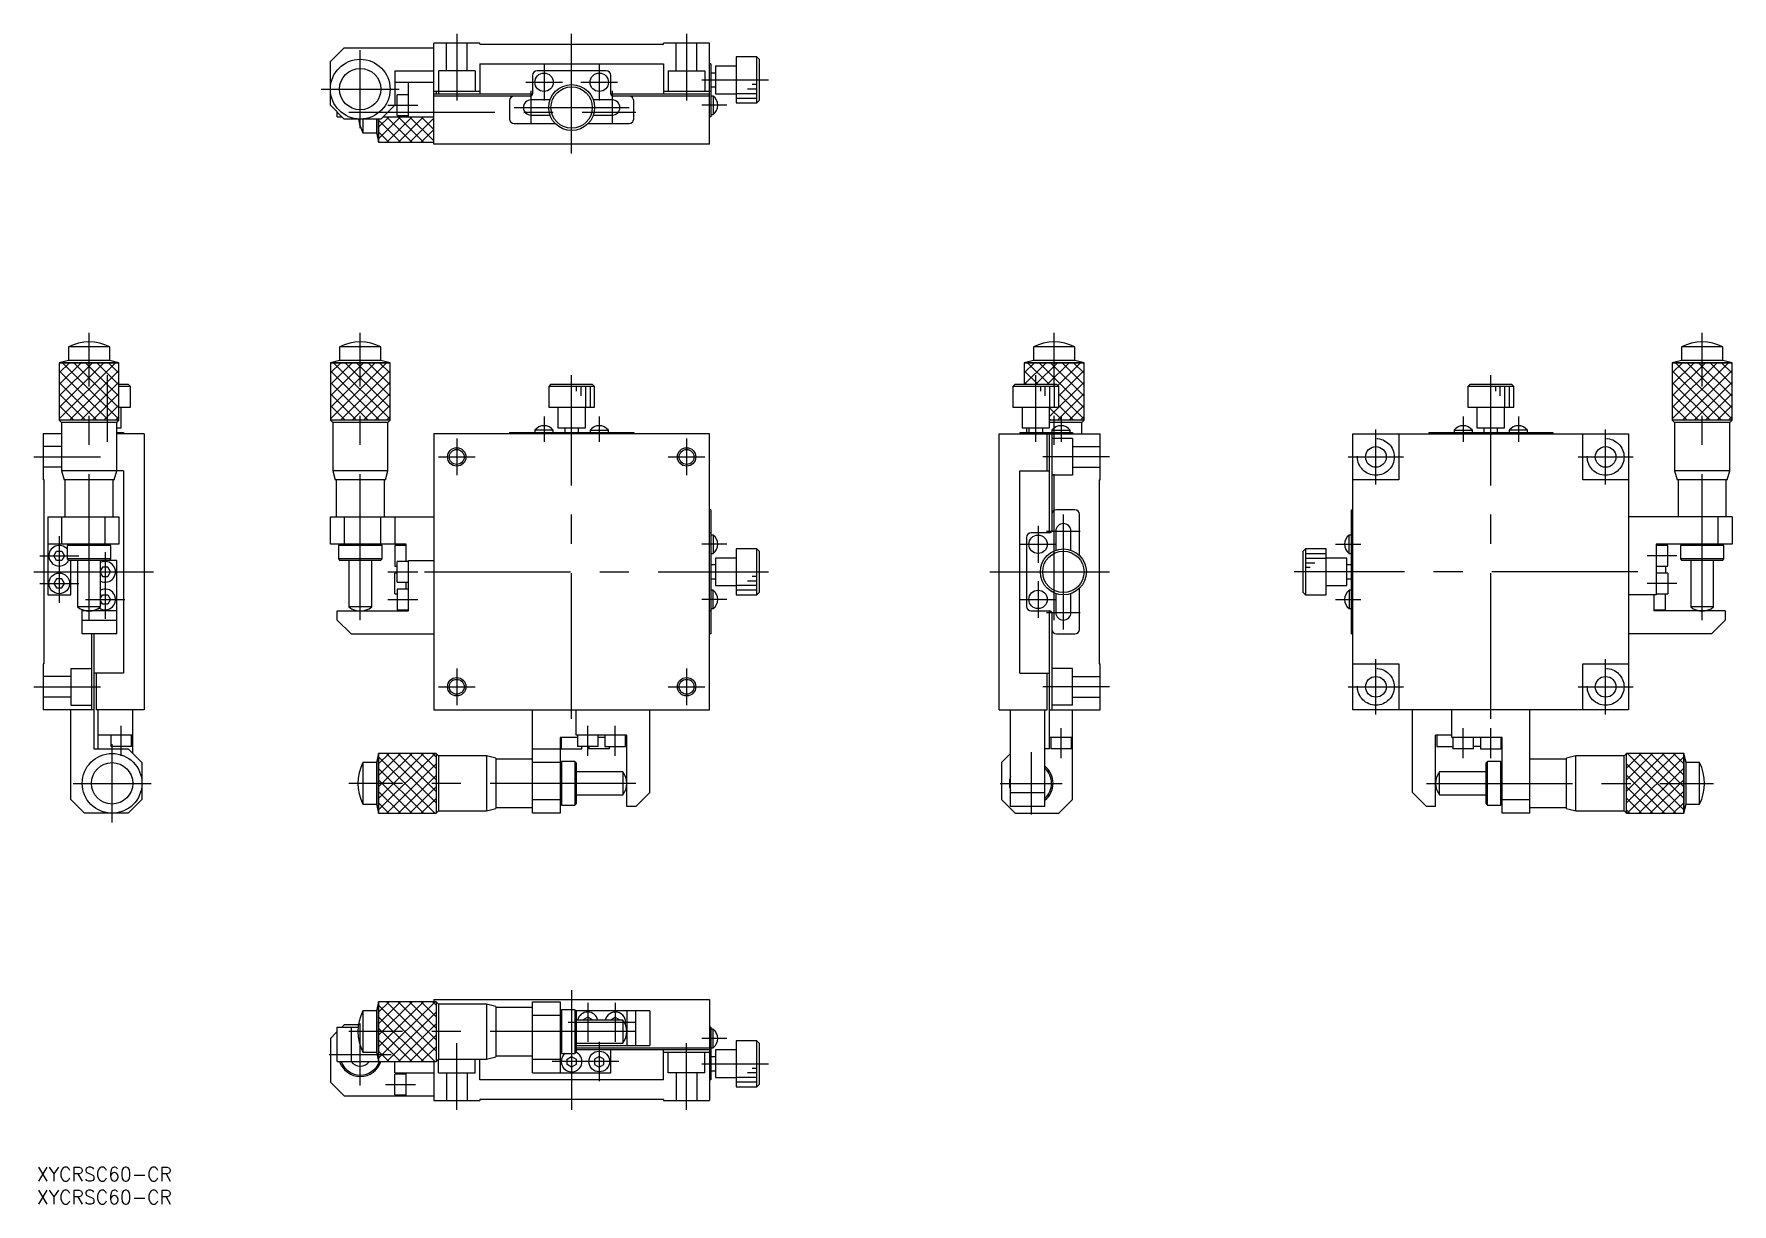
# Model space of a CAD drawing. Extents: x -117 to 252, y -138 to 117.
import ezdxf

# ---------------------------------------------------------------- set-up
doc = ezdxf.new("R2010")
doc.units = 0
doc.linetypes.add('CENTER', pattern=[50.8, 31.75, -6.35, 6.35, -6.35])
doc.linetypes.add('DASHED', pattern=[19.05, 12.7, -6.35])
doc.layers.get('0').update_dxf_attribs({"linetype": 'CONTINUOUS'})
doc.layers.add('CENTER', color=1, linetype='CENTER')
doc.styles.get("Standard").update_dxf_attribs({"font": 'txt.shx', "height": 3, "bigfont": 'bigfont.shx'})

msp = doc.modelspace()

# ---------------------------------------------------------------- linework, layer by layer
at = {"color": 7, "linetype": 'CONTINUOUS'}
for p, q in [((-20, 115), (-30, 115)), ((-30, 93), (-30, 115)), ((-20, 114.8), (-20, 115)), ((-20, 114.8), (20, 114.8)), ((30, 115), (20, 115)), ((20, 114.8), (20, 115)), ((30, 93), (30, 115)), ((-49.5, 114), (-52.5, 111)), ((-52.5, 101.5), (-52.5, 111)), ((-49.5, 114), (-30, 114)), ((35.8, 112), (35.8, 102)), ((40.3, 112), (35.8, 112)), ((40.3, 102), (40.3, 112)), ((40.8, 111.5), (40.3, 112)), ((40.8, 111.5), (40.8, 102.5)), ((-38.5, 109), (-38.5, 101.5)), ((-38.5, 109), (-30, 109)), ((-20, 110.5), (20, 110.5)), ((-20, 110.5), (-20, 104)), ((-8.5, 108), (-8.5, 104)), ((7.5, 109), (-7.5, 109)), ((8.5, 104), (8.5, 108)), ((20, 110.5), (20, 104)), ((30.3, 110.5), (30, 110.5)), ((30.3, 110.5), (30.3, 99)), ((31.3, 108.5), (30.3, 108.5)), ((31.3, 110), (31.3, 104)), ((35.8, 110), (31.3, 110)), ((-38.5, 106.5), (-30, 106.5)), ((-38, 99.25), (-38, 103.75)), ((-35.5, 103.75), (-38, 103.75)), ((-35.5, 99), (-35.5, 106.5)), ((-20, 104.5), (-30, 104.5)), ((-30, 104), (-8.5, 104)), ((-9, 103.5), (-30, 103.5)), ((-29.5, 104.5), (-29.5, 104)), ((-29, 104.5), (-29, 104)), ((8.5, 104), (30, 104)), ((30, 103.5), (9, 103.5)), ((30.3, 104.5), (20, 104.5)), ((30.3, 105.5), (31.3, 105.5)), ((30.8, 103.5), (30.3, 103.5)), ((30.8, 103.5), (30.8, 99.5)), ((31.3, 104), (35.8, 104)), ((40.3, 104), (35.8, 104)), ((40.3, 105), (38.3, 105)), ((40.3, 106), (39.3, 106)), ((-52.5, 101.5), (-49.5, 98.5)), ((-51, 99), (-51, 100)), ((-41.5, 98.5), (-38.5, 101.5)), ((-13.5, 102.5), (-13.5, 98.5)), ((-4.72, 102.65), (-8.85, 102.65)), ((8.85, 102.65), (4.72, 102.65)), ((13.5, 98.5), (13.5, 102.5)), ((40.3, 103), (35.8, 103)), ((35.8, 102), (40.3, 102)), ((40.3, 102), (40.8, 102.5)), ((-51, 99), (-50, 99)), ((-41.5, 98.5), (-49.5, 98.5)), ((-45.43, 98.5), (-45.43, 95.5)), ((-42.5, 98.5), (-42.5, 95.5)), ((-39.71, 99), (-42, 96.71)), ((-37.21, 99), (-42, 94.21)), ((-42, 98.5), (-42, 93.5)), ((-42, 93.5), (-42, 98.5)), ((-37.27, 93.5), (-42, 98.24)), ((-41, 99), (-30, 99)), ((-34.77, 93.5), (-40.27, 99)), ((-34.71, 99), (-40.21, 93.5)), ((-38, 99.25), (-35.5, 99.25)), ((-32.27, 93.5), (-37.77, 99)), ((-32.21, 99), (-37.71, 93.5)), ((-30, 93.73), (-35.27, 99)), ((-30, 98.71), (-35.21, 93.5)), ((-30, 96.23), (-32.77, 99)), ((-30, 96.21), (-32.71, 93.5)), ((-12.5, 97.5), (-3.57, 97.5)), ((-8.85, 99.35), (-4.72, 99.35)), ((3.57, 97.5), (12.5, 97.5)), ((4.72, 99.35), (8.85, 99.35)), ((30.3, 99), (30, 99)), ((30.3, 99.5), (30.8, 99.5)), ((-45.43, 95.5), (-42.5, 95.5)), ((-42.5, 95.5), (-42, 93.5)), ((-39.77, 93.5), (-42, 95.74)), ((-42, 93.5), (-30, 93.5)), ((-42, 93.5), (-42, 93.5)), ((30, 93), (-30, 93)), ((-100.5, 48.93), (-109.5, 48.93)), ((-109.5, 48.93), (-109.5, 46)), ((-100.5, 46), (-100.5, 48.93)), ((-41.5, 48.93), (-50.5, 48.93)), ((-50.5, 48.93), (-50.5, 46)), ((-41.5, 46), (-41.5, 48.93)), ((109.5, 48.93), (100.5, 48.93)), ((100.5, 48.93), (100.5, 46)), ((109.5, 46), (109.5, 48.93)), ((250.5, 48.93), (241.5, 48.93)), ((241.5, 48.93), (241.5, 46)), ((250.5, 46), (250.5, 48.93)), ((-109.5, 46), (-111.5, 45.5)), ((-111.5, 43.27), (-109.26, 45.5)), ((-111.5, 40.77), (-106.76, 45.5)), ((-111.5, 38.27), (-104.26, 45.5)), ((-111.5, 35.77), (-101.76, 45.5)), ((-111.5, 33.27), (-99.26, 45.5)), ((-98.5, 45.5), (-111.5, 45.5)), ((-111.5, 45.5), (-98.5, 45.5)), ((-111.5, 45.5), (-111.5, 33)), ((-111.5, 45.5), (-111.5, 45.5)), ((-98.5, 33.21), (-110.79, 45.5)), ((-100.5, 46), (-109.5, 46)), ((-98.5, 35.71), (-108.29, 45.5)), ((-98.5, 38.21), (-105.79, 45.5)), ((-98.5, 40.71), (-103.29, 45.5)), ((-98.5, 43.21), (-100.79, 45.5)), ((-98.5, 45.5), (-100.5, 46)), ((-98.5, 33), (-98.5, 45.5)), ((-98.5, 45.5), (-98.5, 45.5)), ((-50.5, 46), (-52.5, 45.5)), ((-52.5, 43.27), (-50.26, 45.5)), ((-52.5, 40.77), (-47.76, 45.5)), ((-52.5, 38.27), (-45.26, 45.5)), ((-52.5, 35.77), (-42.76, 45.5)), ((-52.5, 33.27), (-40.26, 45.5)), ((-52.5, 45.5), (-39.5, 45.5)), ((-39.5, 45.5), (-52.5, 45.5)), ((-52.5, 45.5), (-52.5, 45.5)), ((-52.5, 45.5), (-52.5, 33)), ((-39.5, 33.21), (-51.79, 45.5)), ((-41.5, 46), (-50.5, 46)), ((-39.5, 35.71), (-49.29, 45.5)), ((-39.5, 38.21), (-46.79, 45.5)), ((-39.5, 40.71), (-44.29, 45.5)), ((-39.5, 43.21), (-41.79, 45.5)), ((-39.5, 45.5), (-41.5, 46)), ((-39.5, 45.5), (-39.5, 45.5)), ((-39.5, 33), (-39.5, 45.5)), ((100.5, 46), (98.5, 45.5)), ((98.5, 43.27), (100.74, 45.5)), ((98.5, 40.77), (103.24, 45.5)), ((111.5, 45.5), (98.5, 45.5)), ((98.5, 45.5), (111.5, 45.5)), ((98.5, 45.5), (98.5, 40.8)), ((98.5, 45.5), (98.5, 45.5)), ((103.91, 40.8), (99.21, 45.5)), ((109.5, 46), (100.5, 46)), ((101.03, 40.8), (105.74, 45.5)), ((111.5, 35.71), (101.71, 45.5)), ((103.53, 40.8), (108.24, 45.5)), ((111.5, 38.21), (104.21, 45.5)), ((105.77, 40.53), (110.74, 45.5)), ((111.5, 40.71), (106.71, 45.5)), ((111.5, 43.21), (109.21, 45.5)), ((111.5, 45.5), (109.5, 46)), ((111.5, 33), (111.5, 45.5)), ((111.5, 45.5), (111.5, 45.5)), ((241.5, 46), (239.5, 45.5)), ((239.5, 43.27), (241.74, 45.5)), ((239.5, 40.77), (244.24, 45.5)), ((239.5, 38.27), (246.74, 45.5)), ((239.5, 35.77), (249.24, 45.5)), ((239.5, 33.27), (251.74, 45.5)), ((239.5, 45.5), (252.5, 45.5)), ((252.5, 45.5), (239.5, 45.5)), ((239.5, 45.5), (239.5, 33)), ((252.5, 33.21), (240.21, 45.5)), ((250.5, 46), (241.5, 46)), ((252.5, 35.71), (242.71, 45.5)), ((252.5, 38.21), (245.21, 45.5)), ((252.5, 40.71), (247.71, 45.5)), ((252.5, 43.21), (250.21, 45.5)), ((252.5, 45.5), (250.5, 46)), ((252.5, 45.5), (252.5, 45.5)), ((252.5, 33), (252.5, 45.5)), ((-100.79, 33), (-111.5, 43.71)), ((-103.29, 33), (-111.5, 41.21)), ((-109.27, 33), (-98.5, 43.77)), ((-106.77, 33), (-98.5, 41.27)), ((-98.5, 40.8), (-96.5, 40.8)), ((-96, 40.3), (-96.5, 40.8)), ((-41.79, 33), (-52.5, 43.71)), ((-44.29, 33), (-52.5, 41.21)), ((-50.27, 33), (-39.5, 43.77)), ((-47.77, 33), (-39.5, 41.27)), ((-4.5, 40.8), (-5, 40.3)), ((-4.5, 40.8), (4.5, 40.8)), ((5, 40.3), (4.5, 40.8)), ((96.5, 40.8), (96, 40.3)), ((96.5, 40.8), (105.5, 40.8)), ((101.41, 40.8), (98.5, 43.71)), ((98.91, 40.8), (98.5, 41.21)), ((104, 33.77), (111.5, 41.27)), ((106, 40.3), (105.5, 40.8)), ((106, 38.27), (111.5, 43.77)), ((195.5, 40.8), (195, 40.3)), ((195.5, 40.8), (204.5, 40.8)), ((205, 40.3), (204.5, 40.8)), ((250.21, 33), (239.5, 43.71)), ((247.71, 33), (239.5, 41.21)), ((241.73, 33), (252.5, 43.77)), ((244.23, 33), (252.5, 41.27)), ((-105.79, 33), (-111.5, 38.71)), ((-104.27, 33), (-98.5, 38.77)), ((-96, 40.3), (-98.5, 40.3)), ((-96, 35.8), (-96, 40.3)), ((-46.79, 33), (-52.5, 38.71)), ((-45.27, 33), (-39.5, 38.77)), ((5, 40.3), (-5, 40.3)), ((-5, 40.3), (-5, 35.8)), ((1, 40.3), (1, 39.3)), ((2, 40.3), (2, 38.3)), ((3, 40.3), (3, 35.8)), ((4, 40.3), (4, 35.8)), ((5, 35.8), (5, 40.3)), ((106, 40.3), (96, 40.3)), ((96, 40.3), (96, 35.8)), ((102, 40.3), (102, 39.3)), ((103, 40.3), (103, 38.3)), ((104, 40.3), (104, 35.8)), ((105, 40.3), (105, 35.8)), ((105.73, 33), (111.5, 38.77)), ((106, 35.8), (106, 40.3)), ((111.5, 33.21), (106, 38.71)), ((205, 40.3), (195, 40.3)), ((195, 40.3), (195, 35.8)), ((201, 40.3), (201, 39.3)), ((202, 40.3), (202, 38.3)), ((203, 40.3), (203, 35.8)), ((204, 40.3), (204, 35.8)), ((205, 35.8), (205, 40.3)), ((245.21, 33), (239.5, 38.71)), ((246.73, 33), (252.5, 38.77)), ((-108.29, 33), (-111.5, 36.21)), ((-101.77, 33), (-98.5, 36.27)), ((-99.27, 33), (-98.5, 33.77)), ((-98.5, 35.8), (-96, 35.8)), ((-98, 31.3), (-98, 35.8)), ((-49.29, 33), (-52.5, 36.21)), ((-42.77, 33), (-39.5, 36.27)), ((-40.27, 33), (-39.5, 33.77)), ((-5, 35.8), (5, 35.8)), ((-3, 35.8), (-3, 31.3)), ((3, 31.3), (3, 35.8)), ((96, 35.8), (106, 35.8)), ((98, 35.8), (98, 31.3)), ((104, 31.3), (104, 35.8)), ((106.71, 33), (104, 35.71)), ((109.21, 33), (106, 36.21)), ((108.23, 33), (111.5, 36.27)), ((110.73, 33), (111.5, 33.77)), ((195, 35.8), (205, 35.8)), ((197, 35.8), (197, 31.3)), ((203, 31.3), (203, 35.8)), ((242.71, 33), (239.5, 36.21)), ((249.23, 33), (252.5, 36.27)), ((251.73, 33), (252.5, 33.77)), ((-115, 30), (-115, 20)), ((-111, 30), (-115, 30)), ((-98.5, 33), (-111.5, 33)), ((-111.5, 33), (-111, 32.5)), ((-99, 32.5), (-111, 32.5)), ((-111, 32.5), (-111, 22)), ((-99, 32.5), (-98.5, 33)), ((-99, 22), (-99, 32.5)), ((-99, 31.3), (-98, 31.3)), ((-99, 30.3), (-97.5, 30.3)), ((-93, 30), (-99, 30)), ((-97.5, 30.3), (-97.5, 30)), ((-93, 30), (-93, -30)), ((-39.5, 33), (-52.5, 33)), ((-52.5, 33), (-52, 32.5)), ((-40, 32.5), (-52, 32.5)), ((-52, 32.5), (-52, 22)), ((-40, 32.5), (-39.5, 33)), ((-40, 22), (-40, 32.5)), ((30, 30), (-30, 30)), ((-30, 30), (-30, -30)), ((-13.5, 30.3), (13.5, 30.3)), ((-13.5, 30.3), (-13.5, 30)), ((-4, 30.8), (-8, 30.8)), ((-8, 30.8), (-8, 30.3)), ((-4, 30.3), (-4, 30.8)), ((-3, 31.3), (3, 31.3)), ((-1.5, 31.3), (-1.5, 30.3)), ((1.5, 30.3), (1.5, 31.3)), ((4, 30.8), (8, 30.8)), ((4, 30.8), (4, 30.3)), ((8, 30.3), (8, 30.8)), ((13.5, 30.3), (13.5, 30)), ((30, -30), (30, 30)), ((93, 30), (115, 30)), ((93, -30), (93, 30)), ((97.5, 30.3), (109, 30.3)), ((97.5, 30.3), (97.5, 30)), ((98, 31.3), (104, 31.3)), ((99, 31.3), (99, 30.3)), ((99.5, 31.3), (99.5, 30.3)), ((102.5, 30.3), (102.5, 31.3)), ((103.5, 22), (103.5, 30.3)), ((104.21, 33), (104, 33.21)), ((111.5, 33), (104, 33)), ((111, 32.5), (104, 32.5)), ((104, 8.5), (104, 30)), ((104.5, 30.8), (108.5, 30.8)), ((104.5, 30.8), (104.5, 30.3)), ((104.5, 30), (104.5, 9)), ((108.5, 30.3), (108.5, 30.8)), ((109, 30.3), (109, 30)), ((111, 32.5), (111.5, 33)), ((111, 30), (111, 32.5)), ((115, 20), (115, 30)), ((170, -30), (170, 30)), ((170, 30), (230, 30)), ((180, 30), (180, 20)), ((186.5, 30.3), (213.5, 30.3)), ((186.5, 30.3), (186.5, 30)), ((191.5, 30.3), (191.5, 30)), ((192, 30.8), (196, 30.8)), ((192, 30.8), (192, 30.3)), ((196, 30.3), (196, 30.8)), ((197, 31.3), (203, 31.3)), ((198.5, 31.3), (198.5, 30.3)), ((201.5, 30.3), (201.5, 31.3)), ((208, 30.8), (204, 30.8)), ((204, 30.8), (204, 30.3)), ((208, 30.3), (208, 30.8)), ((208.5, 30.3), (208.5, 30)), ((213.5, 30.3), (213.5, 30)), ((220, 20), (220, 30)), ((230, 30), (230, -30)), ((252.5, 33), (239.5, 33)), ((239.5, 33), (240, 32.5)), ((252, 32.5), (240, 32.5)), ((240, 32.5), (240, 22)), ((252, 32.5), (252.5, 33)), ((252, 22), (252, 32.5)), ((-114.8, 20), (-115, 20)), ((-114.8, -20), (-114.8, 20)), ((-97.5, 22), (-111, 22)), ((-111, 22), (-110.46, 20)), ((-99.54, 20), (-110.46, 20)), ((-110.25, 20), (-110.25, 12)), ((-99.75, 12), (-99.75, 20)), ((-99.54, 20), (-99, 22)), ((-97.5, 22), (-97.5, -22)), ((-40, 22), (-52, 22)), ((-52, 22), (-51.46, 20)), ((-40.54, 20), (-51.46, 20)), ((-51.25, 20), (-51.25, 12)), ((-40.75, 12), (-40.75, 20)), ((-40.54, 20), (-40, 22)), ((97.5, 22), (104, 22)), ((97.5, -22), (97.5, 22)), ((114.8, 20), (114.8, -20)), ((114.8, 20), (115, 20)), ((180, 20), (170, 20)), ((230, 20), (220, 20)), ((252, 22), (240, 22)), ((240, 22), (240.54, 20)), ((251.46, 20), (240.54, 20)), ((240.75, 20), (240.75, 12)), ((251.25, 12), (251.25, 20)), ((251.46, 20), (252, 22)), ((-114, 12), (-114, -5)), ((-114, 12), (-98.5, 12)), ((-111, 12), (-111, 6)), ((-101.5, 6), (-101.5, 12)), ((-98.5, 12), (-98.5, 6)), ((-52.5, 12), (-30, 12)), ((-52.5, 6), (-52.5, 12)), ((-49.5, 12), (-49.5, 6)), ((-41.5, 6), (-41.5, 12)), ((-38.5, 12), (-38.5, 6)), ((30.3, 13.5), (30, 13.5)), ((30.3, 13.5), (30.3, -13.5)), ((109.5, 13.5), (105.5, 13.5)), ((110.5, 3.57), (110.5, 12.5)), ((169.7, 13.5), (170, 13.5)), ((169.7, -13.5), (169.7, 13.5)), ((252.5, 12), (230, 12)), ((249.5, 6), (249.5, 12)), ((252.5, 12), (252.5, 6)), ((30.3, 8.5), (30, 8.5)), ((30.8, 8), (30.3, 8)), ((30.8, 8), (30.8, 4)), ((99, 7.5), (99, -7.5)), ((104, 8.5), (100, 8.5)), ((105.35, 8.85), (105.35, 4.72)), ((108.65, 4.72), (108.65, 8.85)), ((169.2, 4), (169.2, 8)), ((169.7, 8), (169.2, 8)), ((-98.5, 6), (-114, 6)), ((-112.65, 3.5), (-112.08, 4.5)), ((-112.08, 4.5), (-110.92, 4.5)), ((-110.92, 4.5), (-110.35, 3.5)), ((-100.25, 5.7), (-109.75, 5.7)), ((-109.75, 5.7), (-109.75, 2.81)), ((-109.44, 6), (-109.44, 5.7)), ((-100.56, 5.7), (-100.56, 6)), ((-100.25, 2.81), (-100.25, 5.7)), ((-36, 6), (-52.5, 6)), ((-41.25, 5.7), (-50.75, 5.7)), ((-50.75, 5.7), (-50.75, 2.81)), ((-50.44, 6), (-50.44, 5.7)), ((-41.56, 5.7), (-41.56, 6)), ((-41.25, 2.81), (-41.25, 5.7)), ((-38.5, 5.75), (-38.5, 1.25)), ((-36, 5.75), (-38.5, 5.75)), ((-36, 2.25), (-36, 6)), ((30.3, 4), (30.8, 4)), ((35.8, 5), (35.8, -5)), ((40.3, 5), (35.8, 5)), ((40.3, -5), (40.3, 5)), ((40.8, 4.5), (40.3, 5)), ((40.8, 4.5), (40.8, -4.5)), ((159.7, 5), (159.2, 4.5)), ((159.2, -4.5), (159.2, 4.5)), ((159.7, 5), (159.7, -5)), ((164.2, 5), (159.7, 5)), ((159.7, 4), (164.2, 4)), ((164.2, -5), (164.2, 5)), ((169.2, 4), (169.7, 4)), ((236, 6), (236, -5)), ((252.5, 6), (236, 6)), ((238.5, 5.75), (236, 5.75)), ((238.5, 1.25), (238.5, 5.75)), ((250.75, 5.7), (241.25, 5.7)), ((241.25, 5.7), (241.25, 2.81)), ((241.56, 6), (241.56, 5.7)), ((250.44, 5.7), (250.44, 6)), ((250.75, 2.81), (250.75, 5.7)), ((-112.08, 2.5), (-112.65, 3.5)), ((-110.92, 2.5), (-112.08, 2.5)), ((-110.35, 3.5), (-110.92, 2.5)), ((-100.25, 2.81), (-109.75, 2.81)), ((-109.75, 2.81), (-109.44, 2.5)), ((-99, 2.5), (-109.44, 2.5)), ((-109, -5), (-109, 2.5)), ((-107.5, 2.5), (-107.5, -7.62)), ((-102.5, -7.62), (-102.5, 2.5)), ((-102.08, 1), (-102.5, 0.27)), ((-100.92, 1), (-102.08, 1)), ((-100.35, 0), (-100.92, 1)), ((-100.92, -1), (-100.35, 0)), ((-100.56, 2.5), (-100.25, 2.81)), ((-99, -13.5), (-99, 2.5)), ((-41.25, 2.81), (-50.75, 2.81)), ((-50.75, 2.81), (-50.44, 2.5)), ((-41.56, 2.5), (-50.44, 2.5)), ((-48.5, 2.5), (-48.5, -7.62)), ((-43.5, -7.62), (-43.5, 2.5)), ((-41.56, 2.5), (-41.25, 2.81)), ((-38.5, 1.25), (-38, 1.25)), ((-38, -2.25), (-38, 2.25)), ((-35.5, 2.25), (-38, 2.25)), ((-35.5, 2.5), (-30, 2.5)), ((-35.5, -8.5), (-35.5, 2.5)), ((31.3, 1.5), (30.3, 1.5)), ((31.3, 3), (31.3, -3)), ((35.8, 3), (31.3, 3)), ((159.7, 3), (164.2, 3)), ((159.7, 2), (161.7, 2)), ((159.7, 1), (160.7, 1)), ((168.7, 3), (164.2, 3)), ((168.7, -3), (168.7, 3)), ((169.7, 1.5), (168.7, 1.5)), ((236, 1.25), (238.5, 1.25)), ((238, 1.25), (238, -0.25)), ((250.75, 2.81), (241.25, 2.81)), ((241.25, 2.81), (241.56, 2.5)), ((250.44, 2.5), (241.56, 2.5)), ((243.5, 2.5), (243.5, -7.62)), ((248.5, -7.62), (248.5, 2.5)), ((250.44, 2.5), (250.75, 2.81)), ((-112.08, -1.5), (-112.65, -2.5)), ((-112.65, -2.5), (-112.08, -3.5)), ((-110.92, -1.5), (-112.08, -1.5)), ((-112.08, -3.5), (-110.92, -3.5)), ((-110.35, -2.5), (-110.92, -1.5)), ((-110.92, -3.5), (-110.35, -2.5)), ((-102.5, -0.27), (-102.08, -1)), ((-102.08, -1), (-100.92, -1)), ((-38.5, -4.75), (-38.5, -0.25)), ((-38, -0.25), (-38.5, -0.25)), ((-38, -2.25), (-35.5, -2.25)), ((-36, -3.75), (-36, -2.25)), ((30.3, -1.5), (31.3, -1.5)), ((31.3, -3), (35.8, -3)), ((40.3, -3), (35.8, -3)), ((40.3, -2), (38.3, -2)), ((40.3, -1), (39.3, -1)), ((110.5, -12.5), (110.5, -3.57)), ((164.2, -3), (168.7, -3)), ((168.7, -1.5), (169.7, -1.5)), ((238.5, -0.25), (236, -0.25)), ((238.5, -0.25), (238.5, -4.75)), ((-114, -5), (-109, -5)), ((-102.5, -5.73), (-102.08, -5)), ((-102.08, -7), (-102.5, -6.27)), ((-102.08, -5), (-100.92, -5)), ((-100.92, -7), (-102.08, -7)), ((-100.92, -5), (-100.35, -6)), ((-100.35, -6), (-100.92, -7)), ((-38.5, -4.75), (-38, -4.75)), ((-38, -3.75), (-38, -8.25)), ((-35.5, -3.75), (-38, -3.75)), ((30.8, -4), (30.3, -4)), ((30.8, -8), (30.8, -4)), ((40.3, -4), (35.8, -4)), ((35.8, -5), (40.3, -5)), ((40.3, -5), (40.8, -4.5)), ((105.35, -4.72), (105.35, -8.85)), ((108.65, -8.85), (108.65, -4.72)), ((159.2, -4.5), (159.7, -5)), ((159.7, -5), (164.2, -5)), ((169.2, -4), (169.2, -8)), ((169.7, -4), (169.2, -4)), ((236, -5), (230, -5)), ((235.5, -5), (235.5, -8.5)), ((236, -4.75), (238.5, -4.75)), ((238, -8.25), (238, -4.75)), ((-102.5, -7.62), (-107.5, -7.62)), ((-106.5, -13.5), (-106.5, -8.21)), ((-99, -8.5), (-106.5, -8.5)), ((-106.5, -10.5), (-99, -10.5)), ((-51, -8.5), (-35.5, -8.5)), ((-51, -10.5), (-51, -8.5)), ((-51, -10.5), (-48, -13.5)), ((-43.5, -7.62), (-48.5, -7.62)), ((-38, -8.25), (-35.5, -8.25)), ((30.3, -8.5), (30, -8.5)), ((30.3, -8), (30.8, -8)), ((100, -8.5), (104, -8.5)), ((104, -38.5), (104, -8.5)), ((104.5, -9), (104.5, -30)), ((169.2, -8), (169.7, -8)), ((235.5, -8.25), (238, -8.25)), ((251, -8.5), (235.5, -8.5)), ((248.5, -7.62), (243.5, -7.62)), ((248, -13.5), (251, -10.5)), ((251, -8.5), (251, -10.5)), ((-99, -13.5), (-106.5, -13.5)), ((-104.5, -13.5), (-104.5, -30)), ((-104, -13.5), (-104, -38.5)), ((-48, -13.5), (-30, -13.5)), ((30.3, -13.5), (30, -13.5)), ((105.5, -13.5), (109.5, -13.5)), ((169.7, -13.5), (170, -13.5)), ((248, -13.5), (230, -13.5)), ((-115, -20), (-115, -30)), ((-114.8, -20), (-115, -20)), ((-97.5, -22), (-104, -22)), ((-103.5, -22), (-103.5, -30)), ((97.5, -22), (104, -22)), ((103.5, -30), (103.5, -22)), ((114.8, -20), (115, -20)), ((115, -30), (115, -20)), ((170, -20), (180, -20)), ((180, -20), (180, -30)), ((220, -20), (230, -20)), ((220, -30), (220, -20)), ((-104, -30), (-115, -30)), ((-109, -49.5), (-109, -30)), ((-93, -30), (-103.5, -30)), ((-103, -38.5), (-103, -30)), ((-95.5, -39.5), (-95.5, -30)), ((-30, -30), (30, -30)), ((-8.5, -52.5), (-8.5, -30)), ((1, -35.5), (1, -30)), ((17, -48), (17, -30)), ((93, -30), (103.5, -30)), ((95.5, -51), (95.5, -30)), ((103, -51), (103, -30)), ((104, -30), (115, -30)), ((109, -49.5), (109, -30)), ((230, -30), (170, -30)), ((183, -48), (183, -30)), ((191.5, -36), (191.5, -30)), ((208.5, -52.5), (208.5, -30)), ((-95.5, -35.5), (-103, -35.5)), ((-100.25, -35.5), (-100.25, -38)), ((-95.75, -38), (-95.75, -35.5)), ((-2.5, -36), (-2.5, -52.5)), ((1.25, -36), (-2.5, -36)), ((-2.25, -36), (-2.25, -38.5)), ((12, -35.5), (1, -35.5)), ((1.25, -35.5), (1.25, -38)), ((5.75, -38), (5.75, -35.5)), ((7.25, -36), (5.75, -36)), ((7.25, -35.5), (7.25, -38)), ((11.75, -38), (11.75, -35.5)), ((12, -51), (12, -35.5)), ((109, -36), (104, -36)), ((104.25, -36), (104.25, -38.5)), ((108.75, -38.5), (108.75, -36)), ((188, -51), (188, -35.5)), ((191.5, -35.5), (188, -35.5)), ((188.25, -35.5), (188.25, -38)), ((202.5, -36), (191.5, -36)), ((191.75, -36), (191.75, -38.5)), ((196.25, -38.5), (196.25, -36)), ((197.75, -36), (197.75, -38.5)), ((202.25, -38.5), (202.25, -36)), ((202.5, -52.5), (202.5, -36)), ((-104, -38.5), (-96.5, -38.5)), ((-95.75, -38), (-100.25, -38)), ((-93.5, -41.5), (-96.5, -38.5)), ((-42, -39.5), (-42.5, -41.5)), ((-39.71, -39.5), (-42, -41.79)), ((-37.21, -39.5), (-42, -44.29)), ((-34.71, -39.5), (-42, -46.79)), ((-32.21, -39.5), (-42, -49.29)), ((-29.71, -39.5), (-42, -51.79)), ((-42, -52.5), (-42, -39.5)), ((-42, -39.5), (-42, -52.5)), ((-42, -39.5), (-42, -39.5)), ((-29.5, -39.5), (-42, -39.5)), ((-29.77, -52.5), (-42, -40.26)), ((-29.5, -50.27), (-40.27, -39.5)), ((-29.5, -47.77), (-37.77, -39.5)), ((-29.5, -45.27), (-35.27, -39.5)), ((-29.5, -42.77), (-32.77, -39.5)), ((-29.5, -40.27), (-30.27, -39.5)), ((-29.5, -39.5), (-29.5, -52.5)), ((-29, -40), (-29.5, -39.5)), ((-29, -40), (-29, -52)), ((-18.5, -40), (-29, -40)), ((-18.5, -40), (-18.5, -52)), ((-16.5, -40.54), (-18.5, -40)), ((-16.5, -40.54), (-16.5, -51.46)), ((-8.5, -38.5), (-2.5, -38.5)), ((-2.25, -38.5), (2.25, -38.5)), ((5.75, -38), (1.25, -38)), ((2.25, -38.5), (2.25, -38)), ((3.75, -38), (3.75, -38.5)), ((8.25, -38.5), (3.75, -38.5)), ((7.25, -38), (11.75, -38)), ((8.25, -38.5), (8.25, -38)), ((95.5, -39.5), (93.5, -41.5)), ((104, -38.5), (103, -38.5)), ((108.75, -38.5), (104.25, -38.5)), ((188.25, -38), (191.75, -38)), ((196.25, -38.5), (191.75, -38.5)), ((197.75, -38), (196.25, -38)), ((197.75, -38.5), (202.25, -38.5)), ((218.5, -40), (216.5, -40.54)), ((216.5, -51.46), (216.5, -40.54)), ((218.5, -52), (218.5, -40)), ((229, -40), (218.5, -40)), ((229.5, -39.5), (229, -40)), ((229, -52), (229, -40)), ((229.5, -50.21), (240.21, -39.5)), ((229.5, -47.71), (237.71, -39.5)), ((229.5, -45.21), (235.21, -39.5)), ((229.5, -42.71), (232.71, -39.5)), ((229.5, -52.5), (229.5, -39.5)), ((242, -39.5), (229.5, -39.5)), ((229.71, -52.5), (242, -40.21)), ((229.77, -39.5), (242, -51.74)), ((232.27, -39.5), (242, -49.24)), ((234.77, -39.5), (242, -46.74)), ((237.27, -39.5), (242, -44.24)), ((239.77, -39.5), (242, -41.74)), ((242, -52.5), (242, -39.5)), ((242, -39.5), (242, -52.5)), ((242.5, -41.5), (242, -39.5)), ((242, -39.5), (242, -39.5)), ((-93.5, -41.5), (-93.5, -49.5)), ((-45.43, -41.5), (-45.43, -50.5)), ((-42.5, -41.5), (-45.43, -41.5)), ((-42.5, -41.5), (-42.5, -50.5)), ((-32.27, -52.5), (-42, -42.76)), ((-29.5, -41.79), (-40.21, -52.5)), ((-29.5, -44.29), (-37.71, -52.5)), ((-8.5, -40.75), (-16.5, -40.75)), ((-2.5, -41.5), (-8.5, -41.5)), ((-2.2, -41.56), (-2.5, -41.56)), ((-2.2, -41.25), (-2.2, -50.75)), ((0.69, -41.25), (-2.2, -41.25)), ((0.69, -41.25), (0.69, -50.75)), ((1, -41.56), (0.69, -41.25)), ((1, -41.56), (1, -50.44)), ((11.12, -43.5), (1, -43.5)), ((11.12, -43.5), (11.12, -48.5)), ((93.5, -41.5), (93.5, -49.5)), ((188.88, -48.5), (188.88, -43.5)), ((199, -43.5), (188.88, -43.5)), ((199.31, -41.25), (199, -41.56)), ((199, -50.44), (199, -41.56)), ((199.31, -50.75), (199.31, -41.25)), ((202.2, -41.25), (199.31, -41.25)), ((202.2, -50.75), (202.2, -41.25)), ((202.5, -41.56), (202.2, -41.56)), ((216.5, -40.75), (208.5, -40.75)), ((229.5, -41.73), (240.27, -52.5)), ((229.5, -44.23), (237.77, -52.5)), ((232.21, -52.5), (242, -42.71)), ((242.5, -50.5), (242.5, -41.5)), ((245.43, -41.5), (242.5, -41.5)), ((245.43, -50.5), (245.43, -41.5)), ((-34.77, -52.5), (-42, -45.26)), ((-37.27, -52.5), (-42, -47.76)), ((-29.5, -46.79), (-35.21, -52.5)), ((14, -51), (17, -48)), ((95.5, -48), (103, -48)), ((183, -48), (186, -51)), ((229.5, -46.73), (235.27, -52.5)), ((234.71, -52.5), (242, -45.21)), ((237.21, -52.5), (242, -47.71)), ((-109, -49.5), (-106, -52.5)), ((-96.5, -52.5), (-93.5, -49.5)), ((-45.43, -50.5), (-42.5, -50.5)), ((-42.5, -50.5), (-42, -52.5)), ((-39.77, -52.5), (-42, -50.26)), ((-29.5, -49.29), (-32.71, -52.5)), ((-18.5, -52), (-16.5, -51.46)), ((-16.5, -51.25), (-8.5, -51.25)), ((-8.5, -49.5), (-2.5, -49.5)), ((-2.5, -50.44), (-2.2, -50.44)), ((-2.2, -50.75), (0.69, -50.75)), ((0.69, -50.75), (1, -50.44)), ((1, -48.5), (11.12, -48.5)), ((14, -51), (12, -51)), ((93.5, -49.5), (96.5, -52.5)), ((103, -51), (95.5, -51)), ((106, -52.5), (109, -49.5)), ((188, -51), (186, -51)), ((188.88, -48.5), (199, -48.5)), ((199, -50.44), (199.31, -50.75)), ((199.31, -50.75), (202.2, -50.75)), ((202.2, -50.44), (202.5, -50.44)), ((202.5, -49.5), (208.5, -49.5)), ((208.5, -51.25), (216.5, -51.25)), ((216.5, -51.46), (218.5, -52)), ((229.5, -49.23), (232.77, -52.5)), ((239.71, -52.5), (242, -50.21)), ((242, -52.5), (242.5, -50.5)), ((242.5, -50.5), (245.43, -50.5)), ((-96.5, -52.5), (-106, -52.5)), ((-42, -52.5), (-42, -52.5)), ((-42, -52.5), (-29.5, -52.5)), ((-29.5, -52.5), (-29, -52)), ((-29, -52), (-18.5, -52)), ((-2.5, -52.5), (-8.5, -52.5)), ((96.5, -52.5), (106, -52.5)), ((208.5, -52.5), (202.5, -52.5)), ((218.5, -52), (229, -52)), ((229, -52), (229.5, -52.5)), ((229.5, -51.73), (230.27, -52.5)), ((229.5, -52.5), (242, -52.5)), ((242, -52.5), (242, -52.5)), ((-45.43, -95.5), (-45.43, -104.5)), ((-42.5, -95.5), (-45.43, -95.5)), ((-42, -93.5), (-42.5, -95.5)), ((-42.5, -95.5), (-42.5, -104.5)), ((-39.71, -93.5), (-42, -95.79)), ((-37.21, -93.5), (-42, -98.29)), ((-34.71, -93.5), (-42, -100.79)), ((-32.21, -93.5), (-42, -103.29)), ((-29.71, -93.5), (-42, -105.79)), ((-42, -106.5), (-42, -93.5)), ((-42, -93.5), (-42, -106.5)), ((-42, -93.5), (-42, -93.5)), ((-29.5, -93.5), (-42, -93.5)), ((-29.77, -106.5), (-42, -94.26)), ((-29.5, -104.27), (-40.27, -93.5)), ((-29.5, -95.79), (-40.21, -106.5)), ((-29.5, -101.77), (-37.77, -93.5)), ((-29.5, -99.27), (-35.27, -93.5)), ((-29.5, -96.77), (-32.77, -93.5)), ((-29.5, -94.27), (-30.27, -93.5)), ((-30, -93), (30, -93)), ((-30, -93), (-30, -93.5)), ((-29.5, -93.5), (-29.5, -106.5)), ((-29, -94), (-29.5, -93.5)), ((-29, -94), (-29, -106)), ((-18.5, -94), (-29, -94)), ((-18.5, -94), (-18.5, -106)), ((-16.5, -94.54), (-18.5, -94)), ((-16.5, -94.54), (-16.5, -105.46)), ((-8.5, -94.75), (-16.5, -94.75)), ((-8.5, -93.5), (-2.5, -93.5)), ((-8.5, -109), (-8.5, -93.5)), ((-2.5, -93.5), (-2.5, -109)), ((-2.2, -95.56), (-2.5, -95.56)), ((-2.2, -95.25), (-2.2, -104.75)), ((0.69, -95.25), (-2.2, -95.25)), ((0.69, -95.25), (0.69, -104.75)), ((1, -95.56), (0.69, -95.25)), ((17, -95.5), (1, -95.5)), ((1, -95.5), (1, -104.44)), ((12, -95.5), (12, -103)), ((14, -103), (14, -95.5)), ((17, -95.5), (17, -103)), ((30, -93), (30, -115)), ((-51, -99), (-46.45, -99)), ((-51, -106.5), (-51, -99)), ((-49.5, -98.5), (-50, -99)), ((-46.39, -98.5), (-49.5, -98.5)), ((-48, -99), (-48, -106.5)), ((-32.27, -106.5), (-42, -96.76)), ((-34.77, -106.5), (-42, -99.26)), ((-29.5, -98.29), (-37.71, -106.5)), ((-2.5, -96.5), (-8.5, -96.5)), ((11.12, -97.5), (1, -97.5)), ((3.5, -96.85), (2.5, -97.42)), ((2.5, -97.42), (2.5, -97.5)), ((4.5, -97.42), (3.5, -96.85)), ((4.5, -97.5), (4.5, -97.42)), ((8.5, -97.42), (9.5, -96.85)), ((8.5, -97.5), (8.5, -97.42)), ((9.5, -96.85), (10.5, -97.42)), ((10.5, -97.42), (10.5, -97.5)), ((11.12, -97.5), (11.12, -102.5)), ((30.3, -99), (30, -99)), ((30.3, -99), (30.3, -110.5)), ((30.8, -99.5), (30.3, -99.5)), ((30.8, -103.5), (30.8, -99.5)), ((-51, -100), (-52.5, -101.5)), ((-52.5, -101.5), (-52.5, -111)), ((-37.27, -106.5), (-42, -101.76)), ((-29.5, -100.79), (-35.21, -106.5)), ((-29.5, -103.29), (-32.71, -106.5)), ((1, -102.5), (11.12, -102.5)), ((1, -103), (17, -103)), ((35.8, -102), (35.8, -112)), ((40.3, -102), (35.8, -102)), ((40.3, -112), (40.3, -102)), ((40.8, -102.5), (40.3, -102)), ((40.8, -102.5), (40.8, -111.5)), ((-51, -106.5), (-42, -106.5)), ((-45.43, -104.5), (-42.5, -104.5)), ((-42.5, -104.5), (-42, -106.5)), ((-39.77, -106.5), (-42, -104.26)), ((-42, -106.5), (-42, -106.5)), ((-42, -106.5), (-29.5, -106.5)), ((-38.5, -109), (-38.5, -106.5)), ((-30, -106.5), (-30, -115)), ((-29.5, -106.5), (-29, -106)), ((-29, -106), (-18.5, -106)), ((-20, -110.5), (-20, -106)), ((-18.5, -106), (-16.5, -105.46)), ((-16.5, -105.25), (-8.5, -105.25)), ((-8.5, -106), (-2.5, -106)), ((-2.5, -104.44), (-2.2, -104.44)), ((-2.2, -104.75), (0.69, -104.75)), ((-1, -106), (0, -105.42)), ((-1, -107.15), (-1, -106)), ((0, -107.73), (-1, -107.15)), ((0, -105.42), (1, -106)), ((1, -107.15), (0, -107.73)), ((0.69, -104.75), (1, -104.44)), ((1, -103.5), (30, -103.5)), ((30, -104), (1, -104)), ((1, -106), (1, -107.15)), ((6, -105.42), (5, -106)), ((5, -106), (5, -107.15)), ((5, -107.15), (6, -107.73)), ((7, -106), (6, -105.42)), ((6, -107.73), (7, -107.15)), ((7, -107.15), (7, -106)), ((8.5, -109), (8.5, -104)), ((20, -110.5), (20, -104)), ((20, -104.5), (30.3, -104.5)), ((30.3, -103.5), (30.8, -103.5)), ((31.3, -105.5), (30.3, -105.5)), ((31.3, -104), (31.3, -110)), ((35.8, -104), (31.3, -104)), ((-38.5, -109), (-30, -109)), ((-38.5, -113.75), (-38.5, -109.25)), ((-36, -109.25), (-38.5, -109.25)), ((-36, -114), (-36, -109)), ((20, -110.5), (-20, -110.5)), ((-8.5, -109), (8.5, -109)), ((30.3, -110.5), (30, -110.5)), ((30.3, -108.5), (31.3, -108.5)), ((31.3, -110), (35.8, -110)), ((40.3, -110), (35.8, -110)), ((40.3, -109), (38.3, -109)), ((40.3, -108), (39.3, -108)), ((-52.5, -111), (-49.5, -114)), ((-49.5, -114), (-30, -114)), ((-38.5, -113.75), (-36, -113.75)), ((40.3, -111), (35.8, -111)), ((35.8, -112), (40.3, -112)), ((40.3, -112), (40.8, -111.5)), ((-30, -115), (-20, -115)), ((-20, -114.8), (-20, -115)), ((20, -114.8), (-20, -114.8)), ((20, -114.8), (20, -115)), ((20, -115), (30, -115))]:
    msp.add_line(p, q, dxfattribs=at)
at = {"color": 3, "linetype": 'DASHED'}
for p, q in [((-27.25, 109), (-27.25, 115)), ((-22.75, 109), (-22.75, 115)), ((22.75, 109), (22.75, 115)), ((27.25, 109), (27.25, 115)), ((-21, 109), (-29, 109)), ((-29, 109), (-29, 104.5)), ((-21, 109), (-21, 104.5)), ((21, 109), (29, 109)), ((21, 109), (21, 104.5)), ((29, 109), (29, 104.5)), ((-111, 27.25), (-115, 27.25)), ((109, 29), (104.5, 29)), ((109, 29), (109, 21)), ((109, 27.25), (115, 27.25)), ((-111, 22.75), (-115, 22.75)), ((109, 22.75), (115, 22.75)), ((109, 21), (104.5, 21)), ((-109, -21), (-109, -29)), ((-109, -21), (-104.5, -21)), ((109, -21), (104.5, -21)), ((109, -29), (109, -21)), ((-109, -22.75), (-115, -22.75)), ((109, -22.75), (115, -22.75)), ((-109, -27.25), (-115, -27.25)), ((-109, -29), (-104.5, -29)), ((109, -29), (104.5, -29)), ((109, -27.25), (115, -27.25)), ((-29, -109), (-29, -106)), ((-21, -109), (-21, -106)), ((21, -109), (21, -104.5)), ((29, -109), (29, -104.5)), ((-29, -109), (-21, -109)), ((-27.25, -109), (-27.25, -115)), ((-22.75, -109), (-22.75, -115)), ((29, -109), (21, -109)), ((22.75, -109), (22.75, -115)), ((27.25, -109), (27.25, -115))]:
    msp.add_line(p, q, dxfattribs=at)
at = {"color": 7, "linetype": 'CONTINUOUS'}
for centre, radius in [((-46, 105), 6.5), ((-46, 105), 6.5), ((-46, 105), 4.5), ((-6, 106.5), 2), ((6, 106.5), 2), ((0, 101), 5), ((0, 101), 4.5), ((-25, 25), 1.62), ((25, 25), 1.62), ((175, 25), 2.25), ((225, 25), 2.25), ((101.5, 6), 2), ((107, 0), 5), ((107, 0), 4.5), ((-111.5, -2.5), 2.25), ((101.5, -6), 2), ((-25, -25), 1.62), ((25, -25), 1.62), ((175, -25), 2.25), ((225, -25), 2.25), ((-100, -46), 6.5), ((-100, -46), 6.5), ((-100, -46), 4.5), ((6, -106.5), 2.25)]:
    msp.add_circle(centre, radius, dxfattribs=at)
at = {"color": 3, "linetype": 'CONTINUOUS'}
for centre in [(-25, 25), (25, 25), (-25, -25), (25, -25)]:
    msp.add_circle(centre, 2, dxfattribs=at)
at = {"color": 3, "linetype": 'DASHED'}
for centre in [(175, 25), (225, 25), (175, -25), (225, -25)]:
    msp.add_circle(centre, 4, dxfattribs=at)
at = {"color": 7, "linetype": 'CONTINUOUS'}
for centre, radius, start, end in [((-7.5, 108), 1, 90, 180), ((7.5, 108), 1, 0, 90), ((-12.5, 102.5), 1, 90, 180), ((-9, 104), 0.5, 270, 0), ((9, 104), 0.5, 180, 270), ((12.5, 102.5), 1, 0, 90), ((29.27, 101.48), 2.53, 0.3586, 52.7715), ((-8.85, 101), 1.65, 90, 270), ((8.85, 101), 1.65, 270, 90), ((29.27, 101.52), 2.53, 307.2285, 359.6414), ((-36.5, 100), 10, 188.6269, 206.7437), ((-12.5, 98.5), 1, 180, 270), ((12.5, 98.5), 1, 270, 0), ((-105, 40), 10, 63.2563, 116.7437), ((-46, 40), 10, 63.2563, 116.7437), ((105, 40), 10, 63.2563, 116.7437), ((246, 40), 10, 63.2563, 116.7437), ((-5.98, 29.27), 2.53, 90.3586, 142.7715), ((-6.02, 29.27), 2.53, 37.2285, 89.6414), ((6.02, 29.27), 2.53, 90.3586, 142.7715), ((5.98, 29.27), 2.53, 37.2285, 89.6414), ((106.52, 29.27), 2.53, 90.3586, 142.7715), ((106.48, 29.27), 2.53, 37.2285, 89.6414), ((194.02, 29.27), 2.53, 90.3586, 142.7715), ((193.98, 29.27), 2.53, 37.2285, 89.6414), ((206.02, 29.27), 2.53, 90.3586, 142.7715), ((205.98, 29.27), 2.53, 37.2285, 89.6414), ((105.5, 12.5), 1, 90, 180), ((109.5, 12.5), 1, 0, 90), ((29.27, 5.98), 2.53, 0.3586, 52.7715), ((100, 7.5), 1, 90, 180), ((104, 9), 0.5, 270, 0), ((107, 8.85), 1.65, 0, 180), ((170.73, 5.98), 2.53, 127.2285, 179.6414), ((-111.5, 3.5), 2.25, 38.9424, 334.3918), ((29.27, 6.02), 2.53, 307.2285, 359.6414), ((170.73, 6.02), 2.53, 180.3586, 232.7715), ((-101.5, 0), 2.25, 243.6122, 116.3878), ((-101.5, -6), 2.25, 234.802, 116.3878), ((29.27, -6.02), 2.53, 0.3586, 52.7715), ((29.27, -5.98), 2.53, 307.2285, 359.6414), ((170.73, -6.02), 2.53, 127.2285, 179.6414), ((170.73, -5.98), 2.53, 180.3586, 232.7715), ((-105, -4.5), 4, 231.3178, 308.6822), ((-46, -4.5), 4, 231.3178, 308.6822), ((100, -7.5), 1, 180, 270), ((104, -9), 0.5, 0, 90), ((107, -8.85), 1.65, 180, 0), ((246, -4.5), 4, 231.3178, 308.6822), ((105.5, -12.5), 1, 180, 270), ((109.5, -12.5), 1, 270, 0), ((-36.5, -46), 10, 153.2563, 206.7437), ((8, -46), 4, 321.3178, 38.6822), ((100, -46), 4.75, 309.1667, 50.8333), ((100, -46), 4.44, 312.4653, 47.5347), ((192, -46), 4, 141.3178, 218.6822), ((236.5, -46), 10, 333.2563, 26.7437), ((100, -46), 4.75, 161.3283, 198.6717), ((-36.5, -100), 10, 153.2563, 206.7437), ((3.5, -98), 2.25, 12.8396, 167.1604), ((9.5, -98), 2.25, 347.7544, 167.1604), ((8, -100), 4, 321.3178, 38.6822), ((29.27, -101.52), 2.53, 0.3586, 52.7715), ((29.27, -101.48), 2.53, 307.2285, 359.6414), ((-46, -105), 4.75, 198.4085, 341.5915), ((-46, -105), 4.44, 199.729, 340.271), ((-46, -105), 2.5, 216.8699, 323.1301), ((0, -106.5), 2.25, 128.9424, 64.3918)]:
    msp.add_arc(centre, radius, start, end, dxfattribs=at)
at = {"layer": 'CENTER', "color": 1, "linetype": 'CENTER'}
for p, q in [((-25, 117), (-25, 102.5)), ((0, 91), (0, 117)), ((25, 117), (25, 102.5)), ((-46, 96.5), (-46, 113.5)), ((-6, 110.5), (-6, 102.5)), ((6, 110.5), (6, 102.5)), ((-54.5, 105), (-37.5, 105)), ((-10, 106.5), (-2, 106.5)), ((-8.85, 104.65), (-8.85, 97.35)), ((2, 106.5), (10, 106.5)), ((8.85, 104.65), (8.85, 97.35)), ((28.3, 107), (42.8, 107)), ((-48.5, 100), (14, 100)), ((-40, 101.5), (-33.5, 101.5)), ((-12.5, 101), (12.5, 101)), ((33.8, 101.5), (28.3, 101.5)), ((-105, -10.5), (-105, 52)), ((-46, -10.5), (-46, 52)), ((105, -10.5), (105, 52)), ((246, -10.5), (246, 52)), ((-101, 28.3), (-101, 42.8)), ((0, -32), (0, 42.8)), ((101, 28.3), (101, 42.8)), ((200, -32), (200, 42.8)), ((-6, 33.8), (-6, 28.3)), ((6, 33.8), (6, 28.3)), ((106.5, 33.8), (106.5, 28.3)), ((194, 33.8), (194, 28.3)), ((206, 33.8), (206, 28.3)), ((175, 19), (175, 31)), ((225, 19), (225, 31)), ((-25, 29), (-25, 21)), ((25, 29), (25, 21)), ((-117, 25), (-102.5, 25)), ((-29, 25), (-21, 25)), ((21, 25), (29, 25)), ((117, 25), (102.5, 25)), ((169, 25), (181, 25)), ((219, 25), (231, 25)), ((107, -12.5), (107, 12.5)), ((-111.5, 7.75), (-111.5, -6.75)), ((101.5, 10), (101.5, 2)), ((103.35, 8.85), (110.65, 8.85)), ((-101.5, 4.25), (-101.5, -10.25)), ((33.8, 6), (28.3, 6)), ((97.5, 6), (105.5, 6)), ((166.2, 6), (171.7, 6)), ((-117, 0), (-91, 0)), ((-115.75, 3.5), (-107.25, 3.5)), ((-32, 0), (42.8, 0)), ((91, 0), (117, 0)), ((240.5, 3.5), (234, 3.5)), ((-115.75, -2.5), (-107.25, -2.5)), ((-40, 0), (-33.5, 0)), ((101.5, -2), (101.5, -10)), ((232, 0), (157.2, 0)), ((240.5, -2.5), (234, -2.5)), ((-105.75, -6), (-97.25, -6)), ((-40, -6), (-33.5, -6)), ((33.8, -6), (28.3, -6)), ((97.5, -6), (105.5, -6)), ((166.2, -6), (171.7, -6)), ((103.35, -8.85), (110.65, -8.85)), ((-25, -21), (-25, -29)), ((25, -21), (25, -29)), ((175, -31), (175, -19)), ((225, -31), (225, -19)), ((-117, -25), (-102.5, -25)), ((-29, -25), (-21, -25)), ((21, -25), (29, -25)), ((117, -25), (102.5, -25)), ((169, -25), (181, -25)), ((219, -25), (231, -25)), ((-98, -40), (-98, -33.5)), ((3.5, -40), (3.5, -33.5)), ((9.5, -40), (9.5, -33.5)), ((106.5, -40.5), (106.5, -34)), ((194, -40.5), (194, -34)), ((200, -40.5), (200, -34)), ((-100, -54.5), (-100, -37.5)), ((100, -39.25), (100, -52.75)), ((-108.5, -46), (-91.5, -46)), ((14, -46), (-48.5, -46)), ((93.25, -46), (106.75, -46)), ((186, -46), (248.5, -46)), ((0, -91), (0, -117)), ((3.5, -93.75), (3.5, -102.25)), ((9.5, -93.75), (9.5, -102.25)), ((-46, -111.75), (-46, -98.25)), ((13.75, -98), (-0.75, -98)), ((14, -100), (-48.5, -100)), ((-25, -117), (-25, -102.5)), ((6, -102.25), (6, -110.75)), ((25, -117), (25, -102.5)), ((33.8, -101.5), (28.3, -101.5)), ((-52.75, -105), (-39.25, -105)), ((10.25, -106.5), (-4.25, -106.5)), ((28.3, -107), (42.8, -107)), ((-40.5, -111.5), (-34, -111.5))]:
    msp.add_line(p, q, dxfattribs=at)

# ---------------------------------------------------------------- texts
at = {"color": 7, "linetype": 'CONTINUOUS'}
for p in [(-116.42, -132.5), (-116.42, -137.5)]:
    msp.add_text('XYCRSC60-CR', height=3, dxfattribs=at).set_placement(p)

doc.saveas('drawing.dxf')
